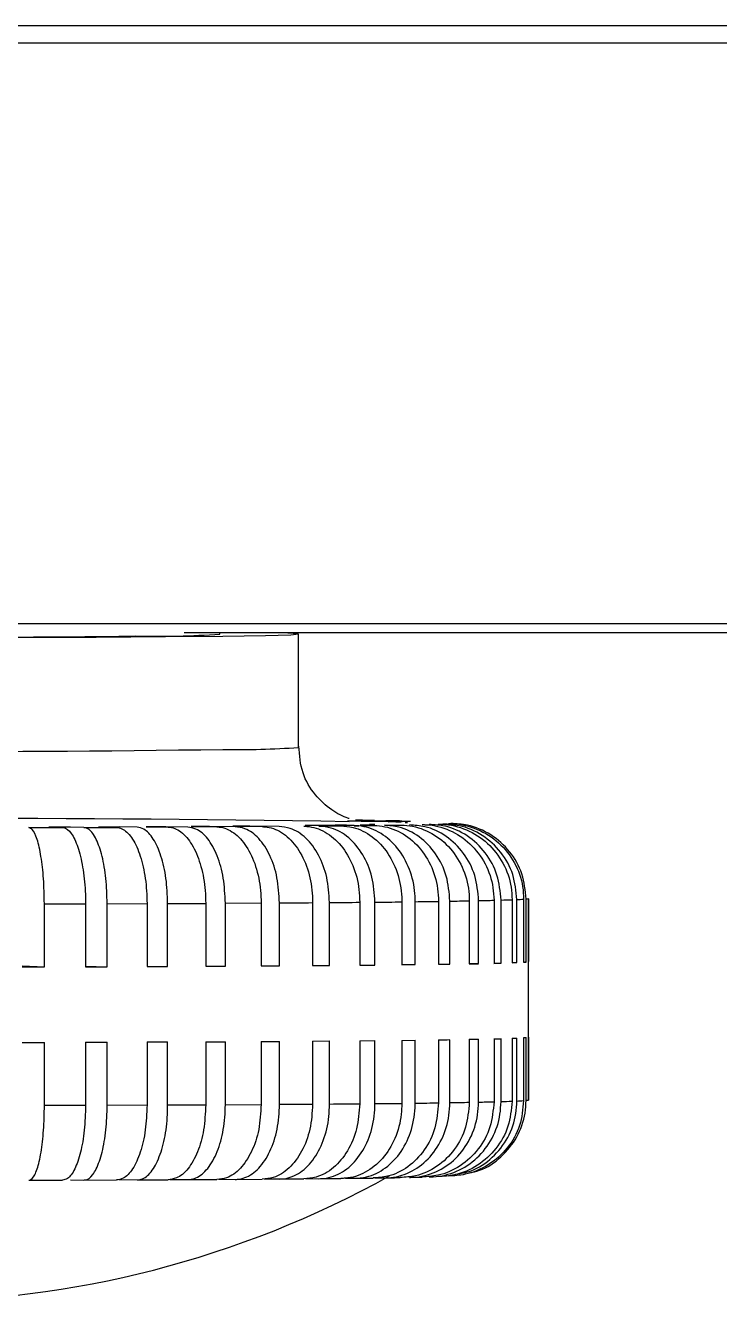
# Model space of a CAD drawing. Extents: x 12.3 to 108.7, y 1.1 to 80.4.
# Drawn here: x 23.623 to 24.174, y 29.275 to 30.289 of the extents above; entities that cross this region are included whole.
import ezdxf

# ---------------------------------------------------------------- set-up
doc = ezdxf.new("R2010")
doc.units = 0
doc.header["$MEASUREMENT"] = 0
doc.layers.add('OBJECT', color=7, linetype='CONTINUOUS')

msp = doc.modelspace()

# ---------------------------------------------------------------- linework, layer by layer
at = {"layer": 'OBJECT'}
for p, q in [((21.3903, 30.2886), (26.5023, 30.2886)), ((26.5113, 30.2747), (21.3998, 30.2747)), ((27.5475, 29.8135), (21.8341, 29.8135)), ((27.3814, 29.8063), (23.7488, 29.8063)), ((23.7771, 29.8053), (23.7771, 29.8063)), ((23.8396, 29.7153), (23.8396, 29.8053)), ((23.6254, 29.6516), (23.652, 29.6517)), ((23.6584, 29.652), (23.6413, 29.652)), ((23.6413, 29.652), (23.652, 29.6517)), ((23.6691, 29.6517), (23.6584, 29.652)), ((23.6691, 29.6517), (23.6949, 29.6518)), ((23.6972, 29.6522), (23.6808, 29.6521)), ((23.6808, 29.6521), (23.6949, 29.6518)), ((23.7113, 29.6519), (23.6972, 29.6522)), ((23.7341, 29.6523), (23.7185, 29.6523)), ((23.7185, 29.6523), (23.7359, 29.652)), ((23.7515, 29.6521), (23.7341, 29.6523)), ((23.7341, 29.652), (23.7341, 29.6523)), ((23.7688, 29.6525), (23.7542, 29.6525)), ((23.7542, 29.6525), (23.7747, 29.6522)), ((23.7892, 29.6523), (23.7688, 29.6525)), ((23.7688, 29.6523), (23.7688, 29.6525)), ((23.8008, 29.6528), (23.7874, 29.6527)), ((23.7874, 29.6527), (23.8107, 29.6524)), ((23.8241, 29.6526), (23.8008, 29.6528)), ((23.8008, 29.6525), (23.8008, 29.6528)), ((23.8555, 29.6533), (23.8449, 29.6532)), ((23.8837, 29.6532), (23.8555, 29.6533)), ((23.8776, 29.6536), (23.8685, 29.6535)), ((23.8685, 29.6535), (23.878, 29.6535)), ((23.8776, 29.6535), (23.8776, 29.6536)), ((23.8784, 29.657), (23.9087, 29.6571)), ((23.8885, 29.6538), (23.9001, 29.6538)), ((23.9212, 29.6569), (23.8892, 29.6568)), ((23.8892, 29.6568), (23.8965, 29.6567)), ((23.9002, 29.654), (23.8958, 29.654)), ((23.8958, 29.6538), (23.8958, 29.654)), ((23.8965, 29.6567), (23.9284, 29.6568)), ((23.9219, 29.6565), (23.905, 29.6565)), ((23.9106, 29.6563), (23.9219, 29.6564)), ((23.9219, 29.6561), (23.9167, 29.6561)), ((23.9167, 29.6561), (23.9204, 29.656)), ((23.9241, 29.6558), (23.9259, 29.6556)), ((23.6377, 29.5911), (23.6704, 29.5912)), ((23.6377, 29.5411), (23.6377, 29.5911)), ((23.6704, 29.5912), (23.6704, 29.5412)), ((23.6876, 29.5912), (23.7192, 29.5913)), ((23.6876, 29.5412), (23.6876, 29.5912)), ((23.7192, 29.5913), (23.7192, 29.5413)), ((23.7356, 29.5914), (23.7658, 29.5915)), ((23.7356, 29.5414), (23.7356, 29.5914)), ((23.7658, 29.5915), (23.7658, 29.5415)), ((23.7814, 29.5916), (23.8098, 29.5918)), ((23.7814, 29.5416), (23.7814, 29.5916)), ((23.8098, 29.5918), (23.8098, 29.5418)), ((23.8244, 29.5419), (23.8244, 29.5919)), ((23.8507, 29.5921), (23.8507, 29.5421)), ((23.8641, 29.5422), (23.8641, 29.5922)), ((23.8881, 29.5924), (23.8881, 29.5424)), ((23.9002, 29.5425), (23.9002, 29.5925)), ((23.9215, 29.5927), (23.9215, 29.5427)), ((23.9322, 29.5428), (23.9322, 29.5928)), ((23.9506, 29.5931), (23.9506, 29.5431)), ((23.9597, 29.5432), (23.9597, 29.5932)), ((23.9751, 29.5935), (23.9751, 29.5435)), ((23.9825, 29.5436), (23.9825, 29.5936)), ((23.9947, 29.5939), (23.9947, 29.5439)), ((24.0003, 29.5441), (24.0003, 29.5941)), ((24.0091, 29.5943), (24.0091, 29.5443)), ((24.0129, 29.5445), (24.0129, 29.5945)), ((24.0182, 29.5948), (24.0182, 29.5448)), ((24.0202, 29.5449), (24.0202, 29.5949)), ((24.022, 29.5454), (24.022, 29.5954)), ((24.022, 29.5952), (24.022, 29.5452)), ((23.6201, 29.5419), (23.6377, 29.5411)), ((23.6704, 29.5417), (23.6876, 29.5412)), ((23.7192, 29.5417), (23.7356, 29.5414)), ((23.7658, 29.5419), (23.7814, 29.5416)), ((23.8098, 29.5421), (23.8244, 29.5419)), ((23.8507, 29.5423), (23.8641, 29.5422)), ((23.8507, 29.5421), (23.8641, 29.5422)), ((23.8881, 29.5426), (23.9002, 29.5425)), ((23.8881, 29.5424), (23.9002, 29.5425)), ((23.9215, 29.5429), (23.9322, 29.5428)), ((23.9215, 29.5427), (23.9322, 29.5428)), ((23.9506, 29.5433), (23.9597, 29.5432)), ((23.9751, 29.5437), (23.9825, 29.5436)), ((23.9947, 29.5441), (24.0003, 29.5441)), ((24.0091, 29.5445), (24.0129, 29.5445)), ((24.0182, 29.5449), (24.0202, 29.5449)), ((24.022, 29.5454), (24.022, 29.5454)), ((24.0221, 29.4853), (24.0221, 29.5453)), ((23.6377, 29.4311), (23.6377, 29.4811)), ((23.6704, 29.4812), (23.6704, 29.4312)), ((23.6876, 29.4312), (23.6876, 29.4812)), ((23.7192, 29.4814), (23.7192, 29.4314)), ((23.7356, 29.4314), (23.7356, 29.4814)), ((23.7658, 29.4815), (23.7658, 29.4315)), ((23.7814, 29.4316), (23.7814, 29.4816)), ((23.8098, 29.4818), (23.8098, 29.4318)), ((23.8244, 29.4319), (23.8244, 29.4819)), ((23.8507, 29.4821), (23.8641, 29.4822)), ((23.8507, 29.4821), (23.8507, 29.4321)), ((23.8641, 29.4322), (23.8641, 29.4822)), ((23.8881, 29.4824), (23.9002, 29.4825)), ((23.8881, 29.4824), (23.8881, 29.4324)), ((23.9002, 29.4325), (23.9002, 29.4825)), ((23.9215, 29.4827), (23.9322, 29.4828)), ((23.9215, 29.4827), (23.9215, 29.4327)), ((23.9322, 29.4329), (23.9322, 29.4828)), ((23.9506, 29.4831), (23.9506, 29.4331)), ((23.9597, 29.4332), (23.9597, 29.4832)), ((23.9751, 29.4835), (23.9751, 29.4335)), ((23.9825, 29.4336), (23.9825, 29.4836)), ((23.9947, 29.4839), (23.9947, 29.4339)), ((24.0003, 29.4341), (24.0003, 29.4841)), ((24.0091, 29.4843), (24.0091, 29.4343)), ((24.0129, 29.4345), (24.0129, 29.4845)), ((24.0182, 29.4848), (24.0182, 29.4348)), ((24.0202, 29.435), (24.0202, 29.4849)), ((24.022, 29.4354), (24.022, 29.4853)), ((24.022, 29.4852), (24.022, 29.4352)), ((23.6377, 29.4311), (23.6704, 29.4312)), ((23.6876, 29.4312), (23.7192, 29.4314)), ((23.7356, 29.4314), (23.7658, 29.4315)), ((23.7814, 29.4316), (23.8098, 29.4318)), ((23.8244, 29.4319), (23.8507, 29.4321)), ((23.6254, 29.3716), (23.652, 29.3717)), ((23.6584, 29.372), (23.6691, 29.3717)), ((23.6691, 29.3717), (23.6949, 29.3718)), ((23.6972, 29.3722), (23.7113, 29.3719)), ((23.7113, 29.3719), (23.7359, 29.372)), ((23.7373, 29.3723), (23.7515, 29.3721)), ((23.7515, 29.3721), (23.7747, 29.3722)), ((23.7761, 29.3725), (23.7892, 29.3723)), ((23.7892, 29.3723), (23.8107, 29.3725)), ((23.8121, 29.3727), (23.8241, 29.3726)), ((23.845, 29.3729), (23.8557, 29.3728)), ((23.8768, 29.3732), (23.8837, 29.3732)), ((23.9002, 29.3735), (23.9078, 29.3735))]:
    msp.add_line(p, q, dxfattribs=at)
at = {"layer": 'OBJECT', "flags": 128}
for points in [[(23.2364, 29.8063), (23.2291, 29.8061), (23.2158, 29.8056), (23.2172, 29.805), (23.233, 29.8044), (23.2625, 29.8039), (23.3044, 29.8034), (23.3568, 29.803), (23.4171, 29.8028), (23.4825, 29.8026), (23.5501, 29.8026), (23.6165, 29.8027), (23.6788, 29.8029), (23.734, 29.8033), (23.7795, 29.8037)], [(23.7795, 29.8037), (23.8132, 29.8042), (23.8335, 29.8048), (23.8395, 29.8054), (23.8309, 29.806), (23.8179, 29.8063)], [(23.6201, 29.5411), (23.6223, 29.5411), (23.6245, 29.5411), (23.6267, 29.5411), (23.6289, 29.5411), (23.6311, 29.5411), (23.6333, 29.5411), (23.6355, 29.5411), (23.6377, 29.5411)], [(23.6704, 29.5412), (23.6726, 29.5412), (23.6747, 29.5412), (23.6769, 29.5412), (23.679, 29.5412), (23.6812, 29.5412), (23.6833, 29.5412), (23.6854, 29.5412), (23.6876, 29.5412)], [(23.7192, 29.5413), (23.7212, 29.5414), (23.7233, 29.5414), (23.7254, 29.5414), (23.7274, 29.5414), (23.7295, 29.5414), (23.7315, 29.5414), (23.7336, 29.5414), (23.7356, 29.5414)], [(23.7658, 29.5415), (23.7678, 29.5416), (23.7697, 29.5416), (23.7717, 29.5416), (23.7736, 29.5416), (23.7756, 29.5416), (23.7775, 29.5416), (23.7795, 29.5416), (23.7814, 29.5416)], [(23.8098, 29.5418), (23.8117, 29.5418), (23.8135, 29.5418), (23.8153, 29.5418), (23.8172, 29.5418), (23.819, 29.5418), (23.8208, 29.5419), (23.8226, 29.5419), (23.8244, 29.5419)], [(23.6201, 29.4811), (23.6223, 29.4811), (23.6245, 29.4811), (23.6267, 29.4811), (23.6289, 29.4811), (23.6311, 29.4811), (23.6333, 29.4811), (23.6355, 29.4811), (23.6377, 29.4811)], [(23.6704, 29.4812), (23.6726, 29.4812), (23.6747, 29.4812), (23.6769, 29.4812), (23.679, 29.4812), (23.6812, 29.4812), (23.6833, 29.4812), (23.6854, 29.4812), (23.6876, 29.4812)], [(23.7192, 29.4814), (23.7212, 29.4814), (23.7233, 29.4814), (23.7254, 29.4814), (23.7274, 29.4814), (23.7295, 29.4814), (23.7315, 29.4814), (23.7336, 29.4814), (23.7356, 29.4814)], [(23.7658, 29.4815), (23.7678, 29.4816), (23.7697, 29.4816), (23.7717, 29.4816), (23.7736, 29.4816), (23.7756, 29.4816), (23.7775, 29.4816), (23.7795, 29.4816), (23.7814, 29.4816)], [(23.8098, 29.4818), (23.8117, 29.4818), (23.8135, 29.4818), (23.8153, 29.4818), (23.8172, 29.4818), (23.819, 29.4818), (23.8208, 29.4819), (23.8226, 29.4819), (23.8244, 29.4819)]]:
    msp.add_lwpolyline(points, dxfattribs=at)
at = {"layer": 'OBJECT'}
for centre, radius, start, end in [((23.538, 42.7205), 12.9178, 268.84291, 270.76439), ((23.727, 30.5581), 0.7545, 268.7349, 273.8111), ((23.5448, 46.4711), 16.759, 268.87111, 270.80252), ((23.7884, 30.5042), 0.7906, 269.3539, 273.7117), ((23.5344, 7.1131), 22.5459, 89.12275, 90.94901), ((23.7288, 42.2824), 12.6302, 270.57542, 270.65429), ((23.7825, 37.7865), 8.134, 270.71275, 270.8188), ((23.7888, 21.9913), 7.6668, 89.17082, 89.28256), ((23.8316, 34.4942), 4.8413, 270.901, 271.0496), ((23.8338, 24.9468), 4.7109, 88.9377, 89.0891), ((23.6551, 55.5507), 25.9594, 270.37358, 270.43171), ((23.71, 48.7204), 19.1289, 270.46182, 270.53363), ((23.7557, 44.0725), 14.4808, 270.57181, 270.65628), ((23.817, 38.8963), 9.3042, 270.70936, 270.82322), ((23.8762, 34.9446), 5.352, 270.8936, 271.0587), ((23.9273, 32.3042), 2.7111, 271.1651, 271.4229), ((23.9724, 30.5936), 0.9999, 271.5966, 272.1028), ((24.0034, 29.8182), 0.2239, 272.4222, 273.7973), ((24.0197, 29.6038), 0.00887, 273.0232, 285.124), ((23.8505, 36.5047), 6.9623, 270.82402, 270.89838), ((23.9059, 33.2891), 3.7463, 271.0583, 271.1708), ((23.951, 31.2869), 1.7436, 271.435, 271.6191), ((23.9898, 30.0662), 0.5222, 272.1155, 272.5307), ((24.0135, 29.6148), 0.0701, 273.8552, 275.4303), ((24.022, 29.5454), 0.000129, 278.7466, 342.3218), ((23.8505, 36.4447), 6.9623, 270.82402, 270.89838), ((23.9059, 33.2292), 3.7463, 271.0583, 271.1708), ((23.951, 31.2269), 1.7436, 271.435, 271.6191), ((23.9886, 30.0342), 0.5502, 272.1305, 272.5246), ((24.0135, 29.5548), 0.0701, 273.8552, 275.4303), ((24.022, 29.4854), 0.000129, 278.7466, 342.3218), ((23.7077, 48.7932), 19.3617, 270.46295, 270.5339), ((23.7557, 43.9125), 14.4808, 270.57181, 270.65628), ((23.817, 38.7363), 9.3042, 270.70936, 270.82322), ((23.8762, 34.7846), 5.352, 270.8936, 271.0587), ((23.9273, 32.1442), 2.7111, 271.1651, 271.4229), ((23.9721, 30.4426), 1.0089, 271.597, 272.0986), ((24.0035, 29.6569), 0.2226, 272.4179, 273.8016), ((24.0197, 29.4438), 0.00885, 273.0119, 285.1353), ((23.5271, 30.0664), 0.7911, 240.8834, 299.1166), ((23.6827, 46.7756), 17.4036, 270.46544, 270.52971), ((23.7288, 42.0024), 12.6302, 270.57542, 270.65429), ((23.781, 37.6081), 8.2356, 270.71452, 270.81926), ((23.8316, 34.2142), 4.8413, 270.901, 271.0496), ((23.879, 31.7521), 2.3787, 271.1733, 271.4125)]:
    msp.add_arc(centre, radius, start, end, dxfattribs=at)
for points, knots in [([(23.8796, 29.6589), (23.8793, 29.6589), (23.8751, 29.6602), (23.8646, 29.6658), (23.8518, 29.6776), (23.8414, 29.6952), (23.8403, 29.7091), (23.8397, 29.7163)], [0, 0, 0, 0, 0.013494, 0.212367, 0.448445, 0.715735, 1, 1, 1, 1]), ([(23.6377, 29.5911), (23.6376, 29.5979), (23.6373, 29.6114), (23.6352, 29.6294), (23.6321, 29.6431), (23.6286, 29.6505), (23.6263, 29.6513), (23.6254, 29.6516)], [0, 0, 0, 0, 0.214562, 0.429208, 0.643868, 0.858562, 1, 1, 1, 1]), ([(23.652, 29.6517), (23.6523, 29.6517), (23.6547, 29.6515), (23.6592, 29.648), (23.6645, 29.637), (23.6684, 29.6208), (23.6702, 29.6046), (23.6704, 29.5945), (23.6704, 29.5912)], [0, 0, 0, 0, 0.034466, 0.249198, 0.463915, 0.678598, 0.893242, 1, 1, 1, 1]), ([(23.6876, 29.5912), (23.6874, 29.598), (23.6869, 29.6115), (23.6838, 29.6295), (23.6791, 29.6432), (23.6739, 29.6506), (23.6705, 29.6514), (23.6691, 29.6517)], [0, 0, 0, 0, 0.214561, 0.429207, 0.643867, 0.858562, 1, 1, 1, 1]), ([(23.6949, 29.6518), (23.6953, 29.6518), (23.6985, 29.6516), (23.7043, 29.6481), (23.7114, 29.6371), (23.7165, 29.621), (23.7189, 29.6048), (23.7191, 29.5947), (23.7192, 29.5913)], [0, 0, 0, 0, 0.034474, 0.249207, 0.463924, 0.678608, 0.893252, 1, 1, 1, 1]), ([(23.7356, 29.5914), (23.7354, 29.5982), (23.7348, 29.6117), (23.7306, 29.6297), (23.7245, 29.6434), (23.7176, 29.6507), (23.7131, 29.6516), (23.7113, 29.6519)], [0, 0, 0, 0, 0.214564, 0.429209, 0.643867, 0.858561, 1, 1, 1, 1]), ([(23.7359, 29.652), (23.7364, 29.652), (23.7403, 29.6518), (23.7475, 29.6483), (23.7562, 29.6373), (23.7625, 29.6212), (23.7655, 29.605), (23.7657, 29.5949), (23.7658, 29.5915)], [0, 0, 0, 0, 0.03448, 0.249214, 0.46393, 0.678612, 0.893257, 1, 1, 1, 1]), ([(23.7814, 29.5916), (23.7811, 29.5984), (23.7804, 29.6119), (23.7753, 29.6299), (23.7677, 29.6436), (23.7593, 29.6509), (23.7537, 29.6517), (23.7515, 29.6521)], [0, 0, 0, 0, 0.214563, 0.429208, 0.643867, 0.858561, 1, 1, 1, 1]), ([(23.7747, 29.6522), (23.7753, 29.6522), (23.7799, 29.652), (23.7883, 29.6485), (23.7985, 29.6375), (23.806, 29.6214), (23.8094, 29.6052), (23.8097, 29.5951), (23.8098, 29.5918)], [0, 0, 0, 0, 0.034485, 0.249219, 0.463935, 0.678617, 0.893262, 1, 1, 1, 1]), ([(23.8244, 29.5919), (23.824, 29.5986), (23.8232, 29.6121), (23.8172, 29.6302), (23.8083, 29.6438), (23.7984, 29.6512), (23.7918, 29.652), (23.7892, 29.6523)], [0, 0, 0, 0, 0.214562, 0.429208, 0.643868, 0.858562, 1, 1, 1, 1]), ([(23.8107, 29.6524), (23.8114, 29.6524), (23.8166, 29.6522), (23.8263, 29.6488), (23.8379, 29.6378), (23.8464, 29.6217), (23.8503, 29.6055), (23.8506, 29.5954), (23.8507, 29.5921)], [0, 0, 0, 0, 0.034487, 0.249221, 0.463936, 0.678619, 0.893263, 1, 1, 1, 1]), ([(23.8641, 29.5922), (23.8637, 29.5989), (23.8628, 29.6124), (23.8559, 29.6304), (23.8458, 29.6441), (23.8345, 29.6514), (23.827, 29.6522), (23.8241, 29.6526)], [0, 0, 0, 0, 0.214561, 0.429207, 0.643866, 0.858561, 1, 1, 1, 1]), ([(23.8436, 29.6527), (23.8444, 29.6527), (23.8502, 29.6525), (23.8609, 29.6491), (23.8738, 29.6381), (23.8833, 29.622), (23.8876, 29.6058), (23.888, 29.5957), (23.8881, 29.5924)], [0, 0, 0, 0, 0.0344898, 0.2492216, 0.4639396, 0.6786239, 0.8932669, 1, 1, 1, 1]), ([(23.9002, 29.5925), (23.8997, 29.5992), (23.8987, 29.6127), (23.8911, 29.6308), (23.8798, 29.6444), (23.8672, 29.6517), (23.859, 29.6525), (23.8557, 29.6528)], [0, 0, 0, 0, 0.214562, 0.429207, 0.643868, 0.858561, 1, 1, 1, 1]), ([(23.8731, 29.653), (23.8763, 29.6528), (23.885, 29.6521), (23.8984, 29.6453), (23.911, 29.6319), (23.9194, 29.6141), (23.9215, 29.6002), (23.9215, 29.5931), (23.9215, 29.5927)], [0, 0, 0, 0, 0.128909, 0.343659, 0.558382, 0.773066, 0.987713, 1, 1, 1, 1]), ([(23.9322, 29.5928), (23.9321, 29.5958), (23.9317, 29.6054), (23.9274, 29.6213), (23.9174, 29.6377), (23.9035, 29.649), (23.8915, 29.6529), (23.8849, 29.6531), (23.8837, 29.6532)], [0, 0, 0, 0, 0.093451, 0.308045, 0.522652, 0.737282, 0.951952, 1, 1, 1, 1]), ([(23.8987, 29.6534), (23.8997, 29.6533), (23.9064, 29.6532), (23.9189, 29.6498), (23.934, 29.6388), (23.945, 29.6227), (23.9501, 29.6065), (23.9505, 29.5964), (23.9506, 29.5931)], [0, 0, 0, 0, 0.03449, 0.249223, 0.46394, 0.678623, 0.893266, 1, 1, 1, 1]), ([(23.9597, 29.5932), (23.9591, 29.6), (23.958, 29.6135), (23.949, 29.6315), (23.9359, 29.6451), (23.9213, 29.6524), (23.9116, 29.6532), (23.9078, 29.6535)], [0, 0, 0, 0, 0.214562, 0.429207, 0.643868, 0.858561, 1, 1, 1, 1]), ([(23.9203, 29.6537), (23.9213, 29.6537), (23.9284, 29.6535), (23.9416, 29.6501), (23.9575, 29.6392), (23.9691, 29.6231), (23.9745, 29.6069), (23.975, 29.5968), (23.9751, 29.5935)], [0, 0, 0, 0, 0.0344884, 0.2492228, 0.4639379, 0.6786197, 0.8932655, 1, 1, 1, 1]), ([(23.9825, 29.5936), (23.9819, 29.6004), (23.9806, 29.6139), (23.9712, 29.6319), (23.9573, 29.6455), (23.9419, 29.6528), (23.9317, 29.6535), (23.9277, 29.6538)], [0, 0, 0, 0, 0.214563, 0.429208, 0.64387, 0.858563, 1, 1, 1, 1]), ([(23.9376, 29.6541), (23.9386, 29.654), (23.9461, 29.6539), (23.9598, 29.6505), (23.9763, 29.6396), (23.9885, 29.6235), (23.994, 29.6073), (23.9945, 29.5973), (23.9947, 29.5939)], [0, 0, 0, 0, 0.034485, 0.249217, 0.463933, 0.678618, 0.893261, 1, 1, 1, 1]), ([(24.0003, 29.5941), (23.9996, 29.6008), (23.9984, 29.6143), (23.9885, 29.6323), (23.9741, 29.6459), (23.958, 29.6532), (23.9474, 29.6539), (23.9432, 29.6542)], [0, 0, 0, 0, 0.214563, 0.429208, 0.643867, 0.858562, 1, 1, 1, 1]), ([(23.9504, 29.6545), (23.9515, 29.6544), (23.9591, 29.6543), (23.9732, 29.6509), (23.9902, 29.64), (24.0027, 29.6239), (24.0084, 29.6077), (24.0089, 29.5977), (24.0091, 29.5943)], [0, 0, 0, 0, 0.0344805, 0.2492147, 0.4639302, 0.6786144, 0.8932589, 1, 1, 1, 1]), ([(24.0129, 29.5945), (24.0122, 29.6012), (24.0109, 29.6147), (24.0008, 29.6327), (23.9859, 29.6463), (23.9694, 29.6536), (23.9585, 29.6543), (23.9542, 29.6546)], [0, 0, 0, 0, 0.2145623, 0.4292089, 0.6438681, 0.8585614, 1, 1, 1, 1]), ([(23.9586, 29.6548), (23.9596, 29.6548), (23.9674, 29.6547), (23.9818, 29.6513), (23.9991, 29.6404), (24.0117, 29.6244), (24.0176, 29.6082), (24.0181, 29.5981), (24.0182, 29.5948)], [0, 0, 0, 0, 0.034474, 0.249208, 0.463923, 0.678607, 0.893251, 1, 1, 1, 1]), ([(24.0202, 29.5949), (24.0195, 29.6017), (24.0182, 29.6152), (24.0079, 29.6332), (23.9928, 29.6467), (23.976, 29.654), (23.9649, 29.6547), (23.9605, 29.655)], [0, 0, 0, 0, 0.214564, 0.429208, 0.643869, 0.858563, 1, 1, 1, 1]), ([(23.6254, 29.3716), (23.6256, 29.3716), (23.6272, 29.3717), (23.6302, 29.3749), (23.6338, 29.3857), (23.6364, 29.4016), (23.6376, 29.4177), (23.6377, 29.4278), (23.6377, 29.4311)], [0, 0, 0, 0, 0.034454, 0.249188, 0.463904, 0.678586, 0.893232, 1, 1, 1, 1]), ([(23.6704, 29.4312), (23.6702, 29.4245), (23.6698, 29.411), (23.6666, 29.3931), (23.662, 29.3797), (23.6568, 29.3726), (23.6534, 29.372), (23.652, 29.3717)], [0, 0, 0, 0, 0.214562, 0.429208, 0.643868, 0.858562, 1, 1, 1, 1]), ([(23.6691, 29.3717), (23.6695, 29.3718), (23.6719, 29.3718), (23.6763, 29.3751), (23.6816, 29.3858), (23.6856, 29.4017), (23.6873, 29.4179), (23.6875, 29.4279), (23.6876, 29.4312)], [0, 0, 0, 0, 0.034465, 0.249199, 0.463915, 0.678597, 0.893241, 1, 1, 1, 1]), ([(23.7192, 29.4314), (23.7189, 29.4246), (23.7184, 29.4111), (23.7142, 29.3932), (23.708, 29.3798), (23.7012, 29.3727), (23.6967, 29.3721), (23.6949, 29.3718)], [0, 0, 0, 0, 0.2145629, 0.4292084, 0.6438692, 0.8585616, 1, 1, 1, 1]), ([(23.7113, 29.3719), (23.7118, 29.3719), (23.7149, 29.372), (23.7208, 29.3752), (23.7278, 29.386), (23.733, 29.4019), (23.7354, 29.418), (23.7356, 29.4281), (23.7356, 29.4314)], [0, 0, 0, 0, 0.034474, 0.249207, 0.463924, 0.678605, 0.89325, 1, 1, 1, 1]), ([(23.7658, 29.4315), (23.7655, 29.4248), (23.7648, 29.4113), (23.7597, 29.3934), (23.7521, 29.38), (23.7437, 29.3729), (23.7381, 29.3723), (23.7359, 29.372)], [0, 0, 0, 0, 0.214564, 0.42921, 0.64387, 0.858563, 1, 1, 1, 1]), ([(23.7515, 29.3721), (23.7521, 29.3721), (23.7559, 29.3722), (23.7631, 29.3754), (23.7718, 29.3862), (23.7782, 29.4021), (23.7811, 29.4182), (23.7813, 29.4283), (23.7814, 29.4316)], [0, 0, 0, 0, 0.03448, 0.249213, 0.463932, 0.678613, 0.89326, 1, 1, 1, 1]), ([(23.8098, 29.4318), (23.8094, 29.4251), (23.8087, 29.4116), (23.8026, 29.3937), (23.7937, 29.3802), (23.7838, 29.3731), (23.7773, 29.3725), (23.7747, 29.3722)], [0, 0, 0, 0, 0.214564, 0.429209, 0.643867, 0.858561, 1, 1, 1, 1]), ([(23.7892, 29.3723), (23.7899, 29.3723), (23.7944, 29.3724), (23.8029, 29.3756), (23.8131, 29.3864), (23.8206, 29.4024), (23.824, 29.4185), (23.8243, 29.4285), (23.8244, 29.4319)], [0, 0, 0, 0, 0.034484, 0.249218, 0.463937, 0.678619, 0.893264, 1, 1, 1, 1]), ([(23.8507, 29.4321), (23.8503, 29.4253), (23.8494, 29.4119), (23.8425, 29.3939), (23.8324, 29.3805), (23.8211, 29.3734), (23.8136, 29.3727), (23.8107, 29.3725)], [0, 0, 0, 0, 0.214563, 0.429208, 0.643867, 0.858563, 1, 1, 1, 1]), ([(23.8241, 29.3726), (23.8248, 29.3726), (23.83, 29.3727), (23.8397, 29.3759), (23.8513, 29.3867), (23.8598, 29.4026), (23.8637, 29.4188), (23.864, 29.4288), (23.8641, 29.4322)], [0, 0, 0, 0, 0.03449, 0.249221, 0.463939, 0.678622, 0.893267, 1, 1, 1, 1]), ([(23.8881, 29.4324), (23.8876, 29.4256), (23.8866, 29.4122), (23.879, 29.3942), (23.8677, 29.3808), (23.8552, 29.3737), (23.8469, 29.373), (23.8436, 29.3727)], [0, 0, 0, 0, 0.214564, 0.429211, 0.643871, 0.858563, 1, 1, 1, 1]), ([(23.8557, 29.3728), (23.8565, 29.3729), (23.8623, 29.3729), (23.873, 29.3762), (23.8859, 29.387), (23.8954, 29.403), (23.8997, 29.4191), (23.9001, 29.4292), (23.9002, 29.4325)], [0, 0, 0, 0, 0.03449, 0.249223, 0.463939, 0.678621, 0.893266, 1, 1, 1, 1]), ([(23.9215, 29.4327), (23.9214, 29.4298), (23.9211, 29.4202), (23.9168, 29.4043), (23.9067, 29.3881), (23.8929, 29.3769), (23.8809, 29.3732), (23.8743, 29.3731), (23.8731, 29.373)], [0, 0, 0, 0, 0.093449, 0.308047, 0.522651, 0.737282, 0.951952, 1, 1, 1, 1]), ([(23.8837, 29.3732), (23.8869, 29.3734), (23.8956, 29.374), (23.9091, 29.3806), (23.9217, 29.3938), (23.93, 29.4115), (23.9321, 29.4254), (23.9322, 29.4325), (23.9322, 29.4329)], [0, 0, 0, 0, 0.128909, 0.343659, 0.558382, 0.773065, 0.987715, 1, 1, 1, 1]), ([(23.9506, 29.4331), (23.9501, 29.4264), (23.9489, 29.4129), (23.94, 29.3949), (23.9268, 29.3814), (23.9122, 29.3743), (23.9026, 29.3736), (23.8987, 29.3734)], [0, 0, 0, 0, 0.214564, 0.429208, 0.643869, 0.858562, 1, 1, 1, 1]), ([(23.9078, 29.3735), (23.9087, 29.3735), (23.9155, 29.3736), (23.928, 29.3769), (23.943, 29.3877), (23.954, 29.4037), (23.9591, 29.4198), (23.9595, 29.4299), (23.9597, 29.4332)], [0, 0, 0, 0, 0.0344902, 0.2492228, 0.4639393, 0.6786228, 0.8932666, 1, 1, 1, 1]), ([(23.9751, 29.4335), (23.9745, 29.4268), (23.9733, 29.4133), (23.9639, 29.3953), (23.95, 29.3818), (23.9346, 29.3747), (23.9244, 29.374), (23.9203, 29.3737)], [0, 0, 0, 0, 0.214563, 0.42921, 0.643867, 0.858563, 1, 1, 1, 1]), ([(23.9277, 29.3739), (23.9287, 29.3739), (23.9358, 29.374), (23.949, 29.3773), (23.9649, 29.3881), (23.9765, 29.4041), (23.9818, 29.4202), (23.9823, 29.4303), (23.9825, 29.4336)], [0, 0, 0, 0, 0.034486, 0.249221, 0.463939, 0.67862, 0.893264, 1, 1, 1, 1]), ([(23.9947, 29.4339), (23.994, 29.4272), (23.9928, 29.4137), (23.9829, 29.3957), (23.9685, 29.3822), (23.9524, 29.3751), (23.9418, 29.3744), (23.9376, 29.3741)], [0, 0, 0, 0, 0.214564, 0.429208, 0.643868, 0.858562, 1, 1, 1, 1]), ([(23.9432, 29.3742), (23.9442, 29.3742), (23.9517, 29.3744), (23.9654, 29.3777), (23.9819, 29.3885), (23.9941, 29.4045), (23.9996, 29.4207), (24.0001, 29.4307), (24.0003, 29.4341)], [0, 0, 0, 0, 0.034485, 0.249217, 0.463933, 0.678617, 0.893263, 1, 1, 1, 1]), ([(24.0091, 29.4343), (24.0084, 29.4276), (24.0071, 29.4141), (23.997, 29.3962), (23.9822, 29.3826), (23.9657, 29.3755), (23.9547, 29.3747), (23.9504, 29.3745)], [0, 0, 0, 0, 0.214561, 0.429207, 0.643867, 0.858564, 1, 1, 1, 1]), ([(24.0182, 29.4348), (24.0176, 29.4281), (24.0163, 29.4146), (24.006, 29.3966), (23.9908, 29.383), (23.9741, 29.3759), (23.963, 29.3751), (23.9586, 29.3749)], [0, 0, 0, 0, 0.214566, 0.429209, 0.643869, 0.858564, 1, 1, 1, 1]), ([(23.9641, 29.3763), (23.9684, 29.377), (23.9791, 29.3788), (23.994, 29.3891), (24.0065, 29.4049), (24.0122, 29.4211), (24.0127, 29.4312), (24.0129, 29.4345)], [0, 0, 0, 0, 0.156077, 0.397431, 0.638746, 0.880017, 1, 1, 1, 1]), ([(23.9749, 29.3776), (23.9777, 29.3781), (23.9871, 29.3798), (24.0009, 29.3896), (24.0137, 29.4053), (24.0195, 29.4216), (24.02, 29.4316), (24.0202, 29.435)], [0, 0, 0, 0, 0.10915, 0.36392, 0.618652, 0.873337, 1, 1, 1, 1])]:
    msp.add_open_spline(points, degree=3, knots=knots, dxfattribs=at)

doc.saveas('drawing.dxf')
